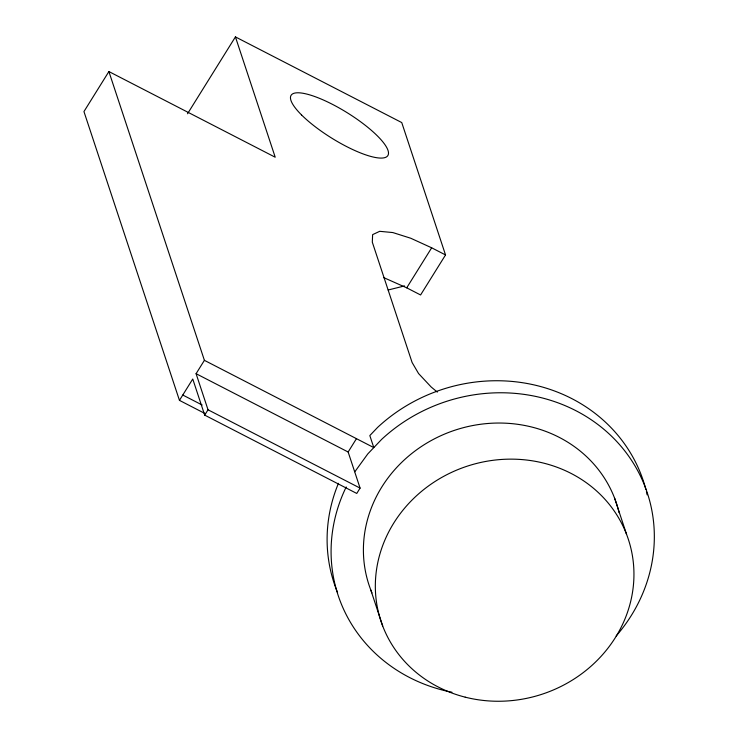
<?xml version="1.0" encoding="UTF-8"?>
<svg xmlns="http://www.w3.org/2000/svg" width="738" height="738" viewBox="0 0 738 738"><rect width="100%" height="100%" fill="white"/><g stroke="black" fill="none" stroke-linecap="round" stroke-linejoin="round"><path stroke-width="1.11" d="M354.849 471.739L367.801 453.898L381.638 439.378A162.849 150.017 -18.3 0 1 603.749 429.175A162.849 150.017 -18.3 0 1 616.175 635.981M187.535 113.763L235.422 36.9L275.219 157.231L108.892 71.549L83.948 111.576L179.454 400.365L204.97 413.511M179.454 400.365L192.756 379.018L204.694 415.116L356.758 493.445L360.079 488.104L348.142 452.007L196.087 373.686L204.398 360.338L108.892 71.549M204.694 415.116L208.024 409.784L196.087 373.686M406.721 287.829L431.665 247.802L445.531 254.942L420.586 294.969L406.721 287.829L383.686 277.599M348.142 452.007L356.454 438.667M388.16 289.997L404.572 285.92M431.665 247.802L410.734 238.236L392.828 232.562L379.701 231.317L372.625 234.629L372.312 242.184L412.108 362.506L418.575 373.557L431.186 387.007L437.33 392.099M235.422 36.9L401.749 122.573L445.531 254.942M204.398 360.338L373.797 447.597L369.821 435.568L377.662 427.348A162.849 150.017 -18.3 0 1 645.861 489.46M182.784 395.033L202.175 405.014M208.024 409.784L360.079 488.104M614.634 498.261L626.571 534.358M370.771 589.939L382.718 626.036M371.98 592.937A130.285 120.008 -18.3 0 1 455.733 429.922A130.285 120.008 -18.3 0 1 619.071 512.661M451.979 692.235A162.849 150.017 -18.3 0 1 346.214 486.951M646.405 491.619A162.849 150.017 -18.3 0 1 647.152 494.857M337.58 592.531A162.849 150.017 -18.3 0 1 338.456 483.298M465.208 697.161A130.285 120.008 -18.3 0 0 631.008 548.768A130.285 120.008 -18.3 0 0 417.717 494.663A130.285 120.008 -18.3 0 0 465.208 697.161M301.538 114.934A57.001 14.871 31.9 0 0 385.301 157.471A57.001 14.871 31.9 0 0 331.5 103.864A57.001 14.871 31.9 0 0 301.538 114.934"/></g></svg>
